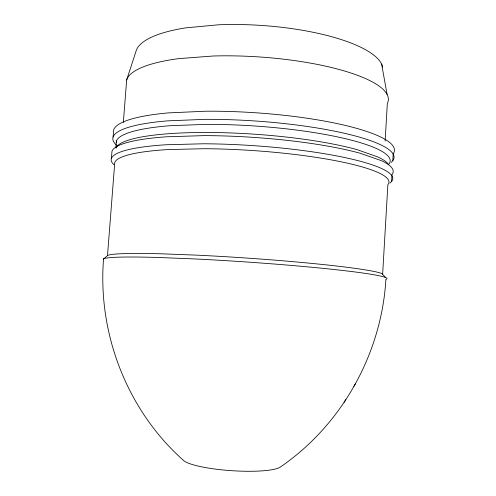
<?xml version="1.0" encoding="UTF-8"?>
<svg xmlns="http://www.w3.org/2000/svg" width="496" height="496" viewBox="0 0 496 496"><rect width="100%" height="100%" fill="white"/><g stroke="black" fill="none" stroke-linecap="round" stroke-linejoin="round"><path stroke-width="0.74" d="M103.552 258.968C97.526 333.362 126.988 409.987 182.857 459.811A49.805 8.916 3.9 0 0 229.053 470.493A49.805 8.916 3.9 0 0 279.998 467.269C341.62 425.32 381.554 353.729 385.894 279.409A142.141 7.049 3.9 0 0 195.089 258.949L157.697 257.455A142.141 7.049 3.9 0 0 103.552 258.968L107.502 255.645A138.452 7.446 3.9 0 1 160.524 253.778L196.869 255.149A138.452 7.446 3.9 0 1 382.081 273.643L385.559 277.512M385.132 140.994L387.339 103.484A131.347 34.05 3.9 0 0 213.336 55.998L178.758 58.627A131.347 34.05 3.9 0 0 126.654 79.955L123.355 122.45M382.596 274.883L387.86 184.748A137.541 22.363 3.9 0 0 204.495 148.707L168.262 149.556A137.541 22.363 3.9 0 0 114.774 162.353L107.502 255.645M391.586 181.486L391.995 174.542A141.062 24.713 3.9 0 0 381.412 160.673L359.991 153.202A141.062 24.713 3.9 0 0 203.943 135.625L166.675 136.778A141.062 24.713 3.9 0 0 111.978 151.28L111.42 158.41M392.801 160.679L393.204 153.76A140.845 28.179 3.9 0 0 205.691 111.216L168.454 112.89A140.845 28.179 3.9 0 0 113.652 129.94L113.094 137.045M116.442 140.994L115.89 148.106A137.404 24.626 3.9 0 1 209.672 132.488A137.404 24.626 3.9 0 1 357.163 149.668L378.095 157.058A137.404 24.626 3.9 0 1 388.467 164.306M126.654 79.955L136.14 50.865A123.919 36.425 3.9 0 1 185.95 27.844L218.438 24.8A123.919 36.425 3.9 0 1 382.701 67.152M344.081 402.374L345.724 399.677M353.89 386.316L355.31 383.985M116.498 145.297L115.599 144.268A140.92 27.026 3.9 0 1 167.865 120.844L205.108 119.344A140.92 27.026 3.9 0 1 345.135 133.443A140.92 27.026 3.9 0 1 391.195 162.409M381.629 64.089L387.085 94.42M389.856 183.086A141.131 23.554 3.9 0 0 343.914 157.368A141.131 23.554 3.9 0 0 203.36 143.778L166.086 144.758A141.131 23.554 3.9 0 0 113.999 164.728M116.151 142.346A137.336 25.755 3.9 0 1 170.035 125.717L206.237 124.366A137.336 25.755 3.9 0 1 389.075 163.934"/></g></svg>
